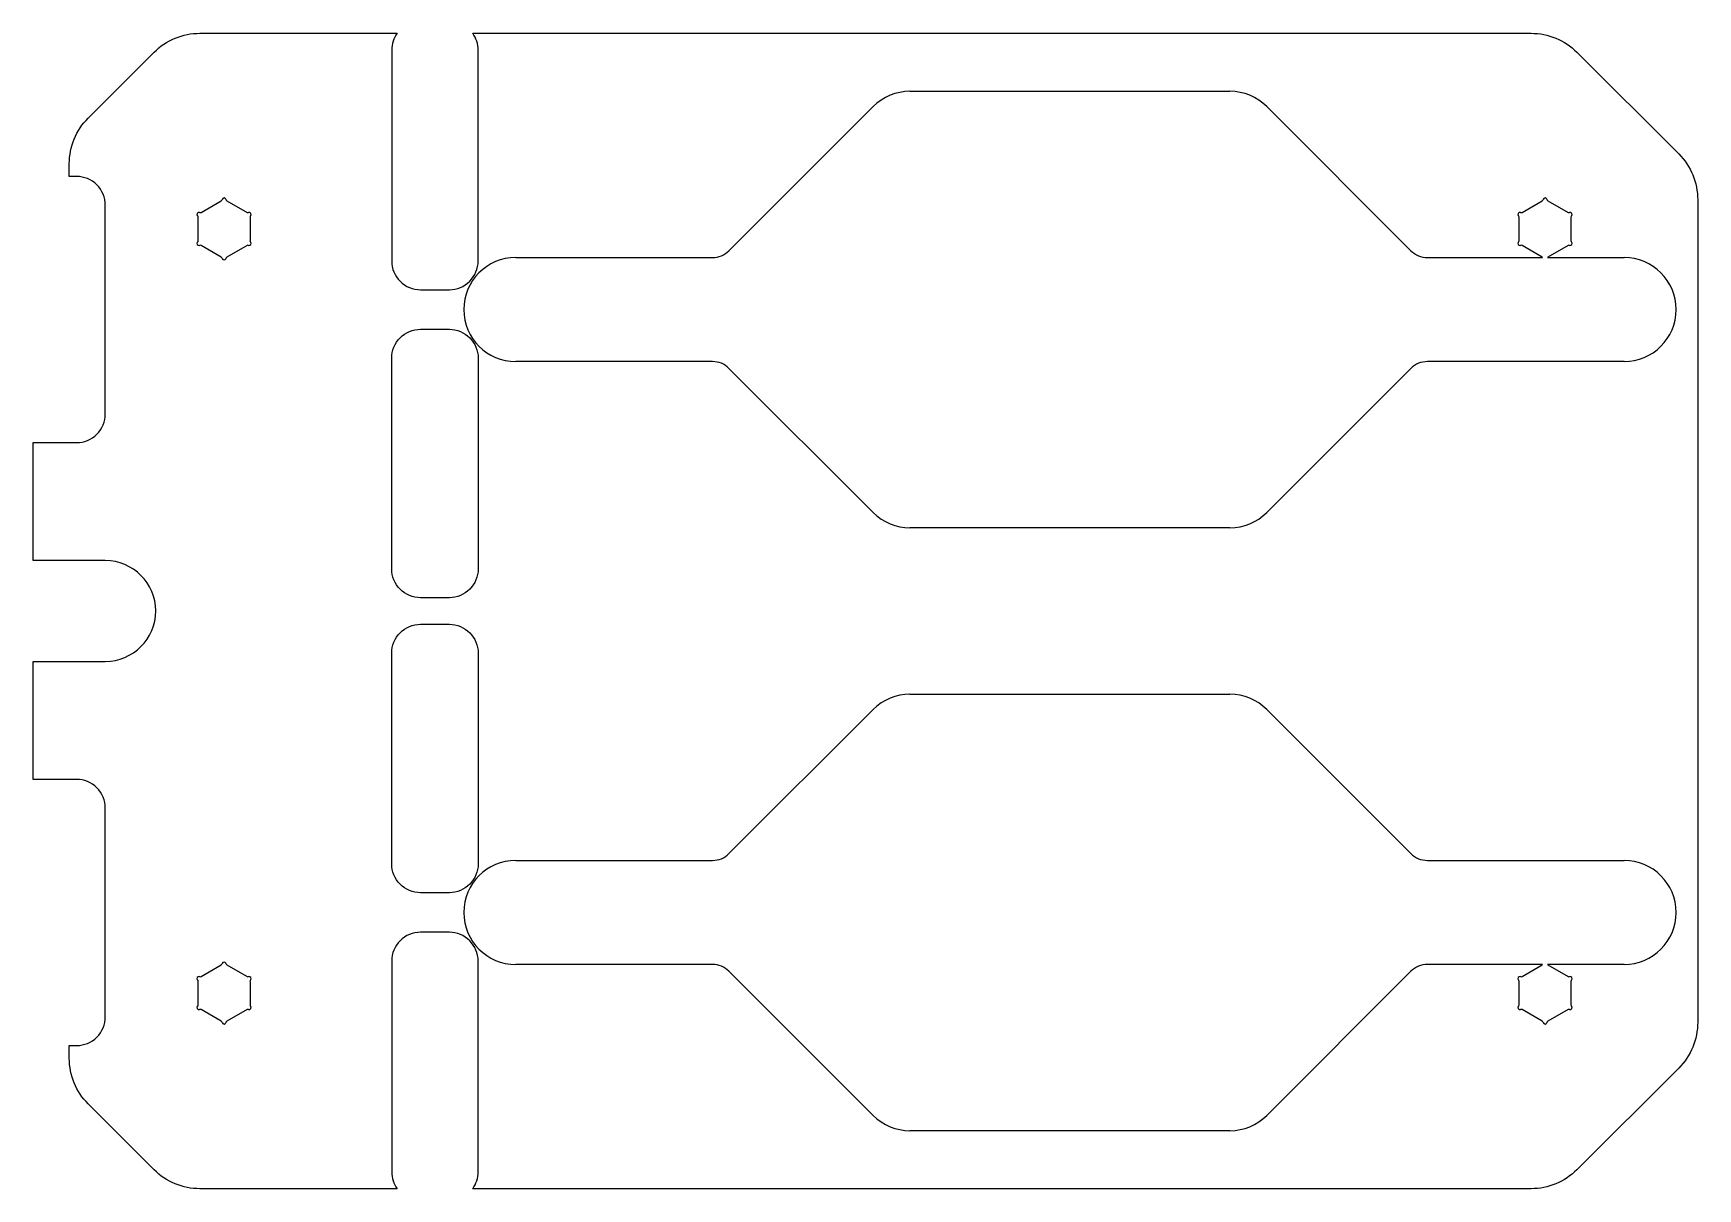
# Model space of a CAD drawing. Header units: millimetres. Extents: x -149 to 82, y 7 to 168.
import ezdxf

# ---------------------------------------------------------------- set-up
doc = ezdxf.new("R2010")
doc.units = ezdxf.units.MM
doc.layers.get('0').update_dxf_attribs({"linetype": 'CONTINUOUS'})

msp = doc.modelspace()

# ---------------------------------------------------------------- linework, layer by layer
for p, q in [((-27.5, 159.84, 0), (16.95, 159.84, 0)), ((-52.65, 137.69, 0), (-32.61, 157.72, 0)), ((22.06, 157.72, 0), (42.1, 137.69, 0)), ((-125.97, 143.02, 0), (-123.17, 144.64)), ((-122.37, 144.64, 0), (-119.57, 143.02, 0)), ((57.53, 143.02, 0), (60.33, 144.64)), ((61.13, 144.64, 0), (63.93, 143.02)), ((-126.37, 139.09, 0), (-126.37, 142.33)), ((-119.17, 142.33, 0), (-119.17, 139.09)), ((57.13, 139.09, 0), (57.13, 142.33)), ((64.33, 142.33, 0), (64.33, 139.09)), ((-123.17, 136.78, 0), (-125.97, 138.4)), ((-119.57, 138.4, 0), (-122.37, 136.78)), ((-82.25, 136.74, 0), (-54.93, 136.74, 0)), ((44.38, 136.74, 0), (60.38, 136.74, 0)), ((60.33, 136.78, 0), (57.53, 138.4)), ((61.07, 136.74, 0), (71.7, 136.74, 0)), ((63.93, 138.4, 0), (61.13, 136.78)), ((-54.93, 122.28, 0), (-82.25, 122.28, 0)), ((-32.61, 101.3, 0), (-52.65, 121.33, 0)), ((42.1, 121.33, 0), (22.06, 101.3, 0)), ((71.7, 122.28, 0), (44.38, 122.28, 0)), ((16.95, 99.18, 0), (-27.5, 99.18, 0)), ((-27.5, 76.04, 0), (16.95, 76.04, 0)), ((-52.65, 53.89, 0), (-32.61, 73.92, 0)), ((22.06, 73.92, 0), (42.1, 53.89, 0)), ((-82.25, 52.94, 0), (-54.93, 52.94, 0)), ((44.38, 52.94, 0), (71.7, 52.94, 0)), ((-125.97, 36.82, 0), (-123.17, 38.44)), ((-122.37, 38.44, 0), (-119.57, 36.82)), ((-54.93, 38.48, 0), (-82.25, 38.48, 0)), ((-32.61, 17.5, 0), (-52.65, 37.53, 0)), ((42.1, 37.53, 0), (22.06, 17.5, 0)), ((60.38, 38.48, 0), (44.38, 38.48, 0)), ((57.53, 36.82, 0), (60.33, 38.44)), ((71.7, 38.48, 0), (61.07, 38.48, 0)), ((61.13, 38.44, 0), (63.93, 36.82)), ((-126.37, 32.89, 0), (-126.37, 36.13)), ((-119.17, 36.13, 0), (-119.17, 32.89)), ((57.13, 32.89, 0), (57.13, 36.13)), ((64.33, 36.13, 0), (64.33, 32.89)), ((-123.17, 30.58, 0), (-125.97, 32.2)), ((-119.57, 32.2, 0), (-122.37, 30.58)), ((60.33, 30.58, 0), (57.53, 32.2)), ((63.93, 32.2, 0), (61.13, 30.58)), ((16.95, 15.38, 0), (-27.5, 15.38, 0))]:
    msp.add_line(p, q)
for points in [[(-87.48, 165.56, 0.157976), (-88.24, 167.91), (58.79, 167.91, -0.198912), (65.15, 165.27), (79.3, 151.13, -0.198912), (81.93, 144.77), (81.93, 30.45, -0.198912), (79.3, 24.09), (65.15, 9.95, -0.198912), (58.79, 7.31), (-88.24, 7.31, 0.157976), (-87.48, 9.66), (-87.48, 38.96, 0.414214), (-91.48, 42.96), (-95.48, 42.96, 0.414214), (-99.48, 38.96), (-99.48, 9.66, 0.157976), (-98.72, 7.31), (-126.13, 7.31, -0.198912), (-132.5, 9.95), (-141.64, 19.09, -0.198912), (-144.27, 25.45), (-144.27, 27.21), (-143.27, 27.21, 0.414214), (-139.27, 31.21), (-139.27, 60.21, 0.414214), (-143.27, 64.21), (-149.27, 64.21), (-149.27, 80.61), (-139.27, 80.61, 1), (-139.27, 94.61), (-149.27, 94.61), (-149.27, 111.01), (-143.27, 111.01, 0.414214), (-139.27, 115.01), (-139.27, 144.01, 0.414214), (-143.27, 148.01), (-144.27, 148.01), (-144.27, 149.77, -0.198912), (-141.64, 156.13), (-132.5, 165.27, -0.198912), (-126.13, 167.91), (-98.72, 167.91, 0.157976), (-99.48, 165.56), (-99.48, 136.26, 0.414214), (-95.48, 132.26), (-91.48, 132.26, 0.414214), (-87.48, 136.26)], [(-99.48, 93.46), (-99.48, 122.76, -0.414214), (-95.48, 126.76), (-91.48, 126.76, -0.414214), (-87.48, 122.76), (-87.48, 93.46, -0.414214), (-91.48, 89.46), (-95.48, 89.46, -0.414214)], [(-99.48, 52.46), (-99.48, 81.76, -0.414214), (-95.48, 85.76), (-91.48, 85.76, -0.414214), (-87.48, 81.76), (-87.48, 52.46, -0.414214), (-91.48, 48.46), (-95.48, 48.46, -0.414214)]]:
    msp.add_lwpolyline(points, format="xyb", close=True)
for centre, radius, start, end in [((-27.5, 152.61, 0), 7.23, 90, 135), ((16.95, 152.61, 0), 7.23, 45, 90), ((-122.77, 144.74, 0), 0.278, 14.3984, 165.6016), ((-122.24, 144.88, 0), 0.278, 194.3984, 240), ((60.73, 144.74, 0), 0.278, 14.3984, 165.6016), ((61.26, 144.88, 0), 0.278, 194.3984, 240), ((-126.26, 142.72, 0), 0.278, 74.3984, 225.6016), ((-126.11, 143.26, 0), 0.278, 254.3984, 300), ((-119.44, 143.26, 0), 0.278, 240, 285.6016), ((-119.29, 142.72, 0), 0.278, -45.6016, 105.6016), ((-118.9, 142.33, 0), 0.278, 134.3984, 180), ((57.24, 142.72, 0), 0.278, 74.3984, 225.6016), ((57.39, 143.26, 0), 0.278, 254.3984, 300), ((64.21, 142.72, 0), 0.278, -45.6016, 105.6016), ((64.6, 142.33, 0), 0.278, 134.3984, 180), ((-126.26, 138.7, 0), 0.278, 134.3984, 285.6016), ((-126.65, 139.09, 0), 0.278, 314.3984, 360), ((-119.29, 138.7, 0), 0.278, -105.6016, 45.6016), ((57.24, 138.7, 0), 0.278, 134.3984, 285.6016), ((56.85, 139.09, 0), 0.278, 314.3984, 360), ((64.21, 138.7, 0), 0.278, -105.6016, 45.6016), ((-123.31, 136.54, 0), 0.278, 14.3984, 60), ((-122.77, 136.68, 0), 0.278, 194.3984, 345.6016), ((-119.44, 138.16, 0), 0.278, 74.3984, 120), ((-82.25, 129.51, 0), 7.23, 90, 270), ((-54.93, 139.97, 0), 3.23, 270, 315), ((44.38, 139.97, 0), 3.23, 225, 270), ((60.19, 136.54, 0), 0.278, 45.6628, 60), ((64.06, 138.16, 0), 0.278, 74.3984, 120), ((71.7, 129.51, 0), 7.23, -90, 90), ((-54.93, 119.05, 0), 3.23, 45, 90), ((44.38, 119.05, 0), 3.23, 90, 135), ((-27.5, 106.41, 0), 7.23, 225, 270), ((16.95, 106.41, 0), 7.23, 270, 315), ((-27.5, 68.81, 0), 7.23, 90, 135), ((16.95, 68.81, 0), 7.23, 45, 90), ((-54.93, 56.17, 0), 3.23, 270, 315), ((44.38, 56.17, 0), 3.23, 225, 270), ((-82.25, 45.71, 0), 7.23, 90, 270), ((71.7, 45.71, 0), 7.23, -90, 90), ((-122.77, 38.54, 0), 0.278, 14.3984, 165.6016), ((-122.24, 38.68, 0), 0.278, 194.3984, 240), ((-54.93, 35.25, 0), 3.23, 45, 90), ((44.38, 35.25, 0), 3.23, 90, 135), ((61.26, 38.68, 0), 0.278, 225.6628, 240), ((-126.26, 36.52, 0), 0.278, 74.3984, 225.6016), ((-126.11, 37.06, 0), 0.278, 254.3984, 300), ((-119.29, 36.52, 0), 0.278, -45.6016, 105.6016), ((-118.9, 36.13, 0), 0.278, 134.3984, 180), ((57.24, 36.52, 0), 0.278, 74.3984, 225.6016), ((57.39, 37.06, 0), 0.278, 254.3984, 300), ((64.21, 36.52, 0), 0.278, -45.6016, 105.6016), ((64.6, 36.13, 0), 0.278, 134.3984, 180), ((-126.26, 32.5, 0), 0.278, 134.3984, 285.6016), ((-126.65, 32.89, 0), 0.278, 314.3984, 360), ((-119.29, 32.5, 0), 0.278, -105.6016, 45.6016), ((57.24, 32.5, 0), 0.278, 134.3984, 285.6016), ((56.85, 32.89, 0), 0.278, 314.3984, 360), ((64.21, 32.5, 0), 0.278, -105.6016, 45.6016), ((-123.31, 30.34, 0), 0.278, 14.3984, 60), ((-122.77, 30.48, 0), 0.278, 194.3984, 345.6016), ((-119.44, 31.96, 0), 0.278, 74.3984, 120), ((60.19, 30.34, 0), 0.278, 14.3984, 60), ((60.73, 30.48, 0), 0.278, 194.3984, 345.6016), ((64.06, 31.96, 0), 0.278, 74.3984, 120), ((-27.5, 22.61, 0), 7.23, 225, 270), ((16.95, 22.61, 0), 7.23, 270, 315)]:
    msp.add_arc(centre, radius, start, end)
at = {"extrusion": (8.56626e-07, -1.48372e-06, 1)}
for centre, end in [((-123.31, 144.88, 0), 345.6016), ((60.19, 144.88, 0), 345.6016), ((-123.31, 38.68, 0), 345.6016), ((60.19, 38.68, 0), 314.3372)]:
    msp.add_arc(centre, 0.278, 300, end, dxfattribs=at)
at = {"extrusion": (1.71325e-06, 1.09346e-19, 1)}
for centre in [(-126.65, 142.33, 0), (56.85, 142.33, 0)]:
    msp.add_arc(centre, 0.278, 0, 45.6016, dxfattribs=at)
at = {"extrusion": (-8.56626e-07, -1.48372e-06, 1)}
for centre in [(64.06, 143.26, 0), (-119.44, 37.06, 0), (64.06, 37.06, 0)]:
    msp.add_arc(centre, 0.278, 240, 285.6016, dxfattribs=at)
at = {"extrusion": (-1.71325e-06, -2.18692e-19, 1)}
for centre in [(-118.9, 139.09, 0), (64.6, 139.09, 0)]:
    msp.add_arc(centre, 0.278, 180, 225.6016, dxfattribs=at)
at = {"extrusion": (8.56626e-07, 1.48372e-06, 1)}
for centre in [(-126.11, 138.16, 0), (57.39, 138.16, 0), (-126.11, 31.96, 0), (57.39, 31.96, 0)]:
    msp.add_arc(centre, 0.278, 60, 105.6016, dxfattribs=at)
at = {"extrusion": (-8.56626e-07, 1.48372e-06, 1)}
for centre, end in [((-122.24, 136.54, 0), 165.6016), ((61.26, 136.54, 0), 134.3372), ((-122.24, 30.34, 0), 165.6016), ((61.26, 30.34, 0), 165.6016)]:
    msp.add_arc(centre, 0.278, 120, end, dxfattribs=at)
at = {"extrusion": (1.71325e-06, 2.18692e-19, 1)}
for centre in [(-126.65, 36.13, 0), (56.85, 36.13, 0)]:
    msp.add_arc(centre, 0.278, 0, 45.6016, dxfattribs=at)
at = {"extrusion": (-1.71325e-06, -1.09346e-19, 1)}
for centre in [(-118.9, 32.89, 0), (64.6, 32.89, 0)]:
    msp.add_arc(centre, 0.278, 180, 225.6016, dxfattribs=at)

doc.saveas('drawing.dxf')
